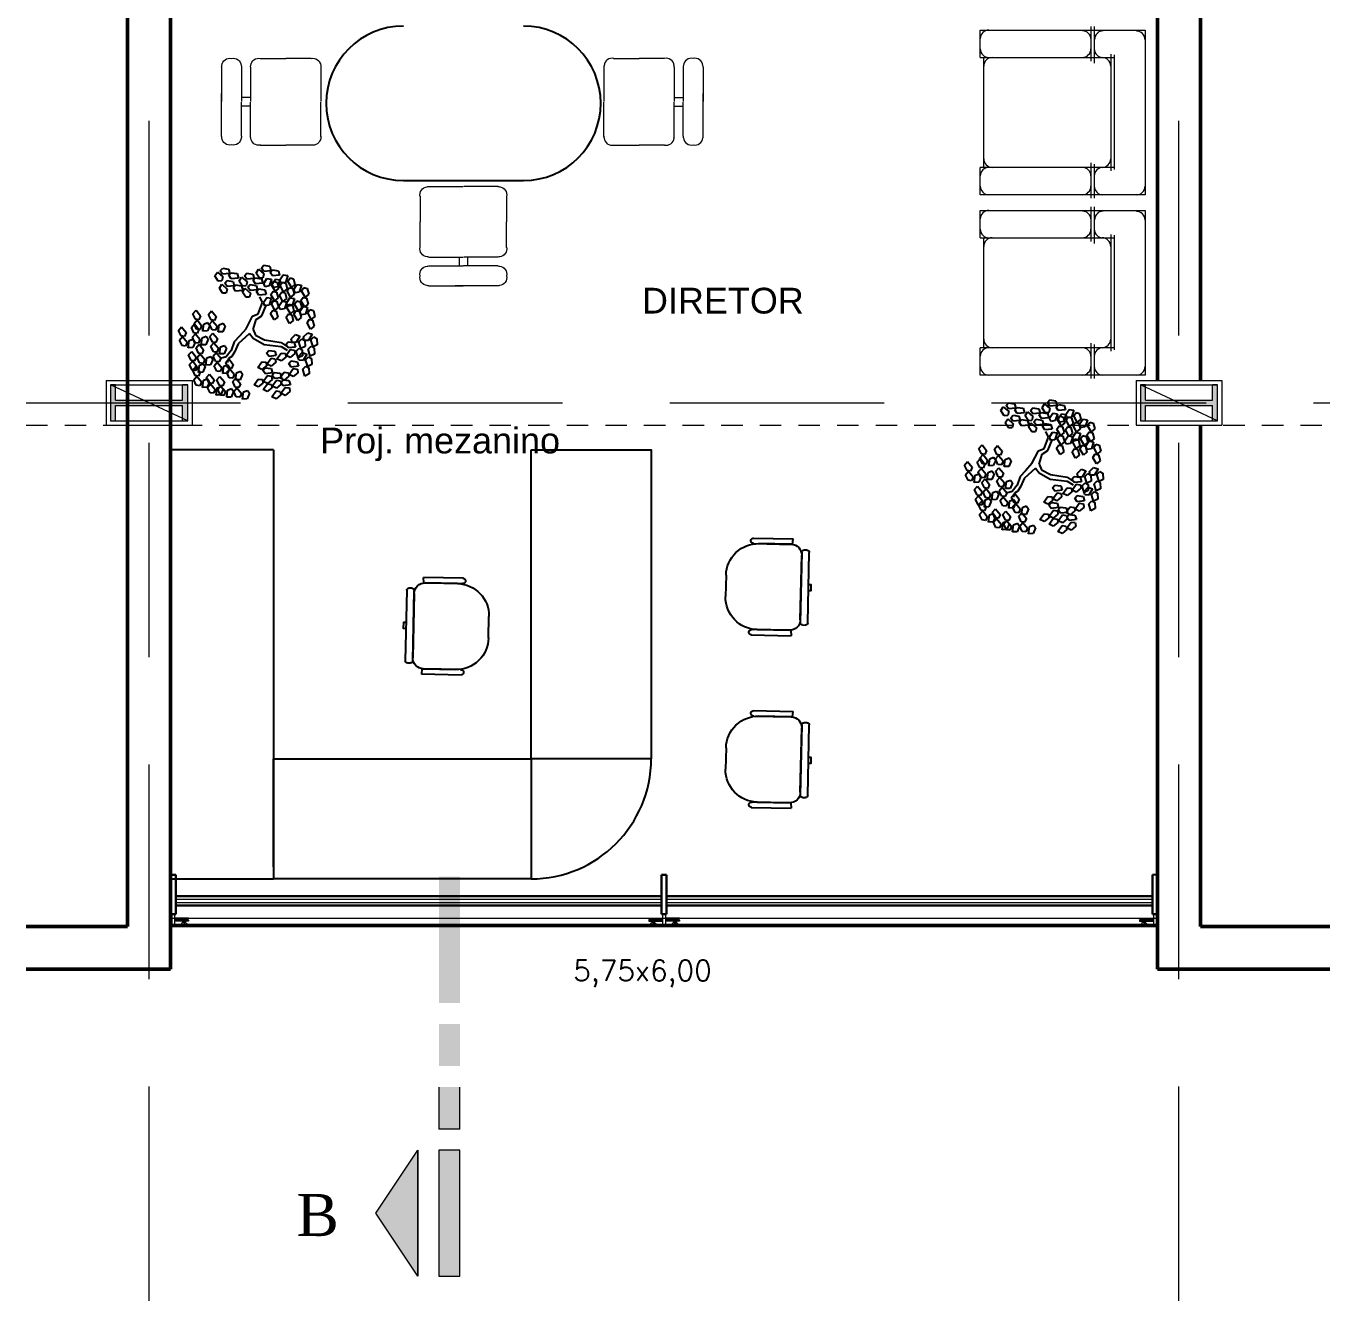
# Model space of a CAD drawing. Header units: millimetres. Extents: x 908.4 to 963.4, y 274.9 to 316.3.
# Drawn here: x 910.67 to 918.27, y 274.88 to 282.31 of the extents above; entities that cross this region are included whole.
import ezdxf

# ---------------------------------------------------------------- set-up
doc = ezdxf.new("R2010")
doc.units = ezdxf.units.MM
doc.header["$LTSCALE"] = 10
doc.linetypes.add('DASHED2', pattern=[0.375, 0.25, -0.125])
doc.linetypes.add('HIDDEN2', pattern=[0.1875, 0.125, -0.0625])
doc.layers.get('0').update_dxf_attribs({"color": 90})
for name, color, linetype in [('CADEIRA', 90, 'Continuous'), ('OPCAO1', 90, 'Continuous'), ('VIDRO', 140, 'Continuous')]:
    doc.layers.add(name, color=color, linetype=linetype)
for name, color, linetype, lineweight in [('CINZA', 252, 'Continuous', 13), ('cinza 03', 252, 'Continuous', 13), ('COR1', 90, 'Continuous', 13), ('COR2', 90, 'Continuous', 9), ('COTA', 90, 'Continuous', 9), ('HACHT', 90, 'Continuous', 9), ('linha estutura', 252, 'Continuous', 13), ('MOB', 90, 'Continuous', 13), ('PAREDES 2', 1, 'Continuous', 50), ('Pilares', 16, 'Continuous', 20), ('pn 02', 16, 'Continuous', 20), ('PN-01', 90, 'Continuous', 13), ('PN-03', 180, 'Continuous', 30), ('texto', 16, 'Continuous', 20)]:
    doc.layers.add(name, color=color, linetype=linetype, lineweight=lineweight)
doc.styles.get("Standard").update_dxf_attribs({"font": 'simplex.shx'})

# ---------------------------------------------------------------- blocks, each defined once
blk = doc.blocks.new('CAD1', base_point=(2240.47, 1414.4))
at = {"layer": 'MOB'}
for p, q in [((2220.41, 1471.94), (2240.41, 1471.94)), ((2240.75, 1471.94), (2235.75, 1471.94)), ((2260.72, 1471.94), (2240.72, 1471.94)), ((2220.41, 1460.33), (2240.41, 1460.33)), ((2238.07, 1455.21), (2238.07, 1460.21)), ((2260.72, 1460.33), (2240.72, 1460.33)), ((2243.07, 1455.21), (2243.07, 1460.21)), ((2220.41, 1455.13), (2240.41, 1455.13)), ((2260.76, 1455.13), (2240.76, 1455.13)), ((2215.37, 1449.51), (2215.37, 1434.61)), ((2265.8, 1449.51), (2265.8, 1434.61)), ((2215.37, 1419.7), (2215.37, 1434.61)), ((2265.8, 1419.7), (2265.8, 1434.61)), ((2220.41, 1414.09), (2240.41, 1414.09)), ((2260.76, 1414.09), (2240.76, 1414.09))]:
    blk.add_line(p, q, dxfattribs=at)
for centre, radius, start, end in [((2219.89, 1467.2), 4.62, 95.53322, 192.89208), ((2219.89, 1465.07), 4.62, 167.10792, 264.46678), ((2220.45, 1468.54), 3.39, 90, 107.45053), ((2260.68, 1468.54), 3.39, 72.54947, 90), ((2261.24, 1467.2), 4.62, 347.10792, 84.46678), ((2261.24, 1465.07), 4.62, 275.53322, 12.89208), ((2220.45, 1463.72), 3.39, 252.54947, 270), ((2260.68, 1463.72), 3.39, 270, 287.45053), ((2219.89, 1450.39), 4.62, 95.53322, 192.89208), ((2220.45, 1451.74), 3.39, 90, 107.45053), ((2260.72, 1451.74), 3.39, 72.54947, 90), ((2261.27, 1450.39), 4.62, 347.10792, 84.46678), ((2219.89, 1418.83), 4.62, 167.10792, 264.46678), ((2220.45, 1417.66), 3.57, 253.56364, 270), ((2260.72, 1417.66), 3.57, 270, 286.43636), ((2261.27, 1418.83), 4.62, 275.53322, 12.89208)]:
    blk.add_arc(centre, radius, start, end, dxfattribs=at)
blk = doc.blocks.new('CADEIRA2')
at = {"layer": 'CADEIRA'}
for p, q in [((-0.0466, -0.0182), (0.0466, 0.0182)), ((0.2957, -0.2068), (0.2326, -0.0449)), ((0.2543, -0.0321), (0.322, -0.2056)), ((0.2409, -0.0669), (0.2955, -0.2066)), ((-0.165, -0.1957), (-0.0972, -0.3692)), ((-0.1403, -0.1905), (-0.0747, -0.3581)), ((-0.077, -0.3522), (-0.1316, -0.2125)), ((0.2979, -0.2126), (0.322, -0.2056)), ((-0.0253, -0.3857), (0.2802, -0.2662)), ((0.2929, -0.2987), (-0.0125, -0.4182)), ((0.2672, -0.2713), (-0.0122, -0.3806)), ((0.2931, -0.2719), (0.2986, -0.2858)), ((-0.0747, -0.3581), (-0.0972, -0.3692)), ((-0.0255, -0.4125), (-0.0309, -0.3986))]:
    blk.add_line(p, q, dxfattribs=at)
blk.add_lwpolyline([(0.1263, -0.3639), (0.1302, -0.374), (0.158, -0.3631), (0.1541, -0.353)], close=True, dxfattribs=at)
for centre, radius, start, end in [((0.1012, -0.1215), 0.15, 21.35769, 111.35769), ((0.0081, -0.1579), 0.15, 111.35769, 201.35769), ((0.2436, -0.0389), 0.0126, 26.07138, 208.64041), ((-0.1525, -0.1935), 0.0126, 14.00342, 196.57245), ((0.249, -0.2248), 0.05, 291.35769, 21.35769), ((0.2838, -0.2756), 0.01, 21.35769, 111.35769), ((0.2893, -0.2894), 0.01, 291.35769, 21.35769), ((-0.0304, -0.334), 0.05, 201.35769, 291.35769), ((-0.0216, -0.395), 0.01, 111.35769, 201.35769), ((-0.0162, -0.4089), 0.01, 201.35769, 291.35769)]:
    blk.add_arc(centre, radius, start, end, dxfattribs=at)
blk = doc.blocks.new('sofa1l')
at = {"layer": 'COR1'}
for p, q in [((-0.3361, 0.76), (0.3329, 0.76)), ((-0.32, -0.02), (-0.32, 0.76)), ((0.32, 0.76), (0.32, -0.02)), ((-0.3387, 0.74), (0.3405, 0.74)), ((-0.5, 0.6441), (-0.2876, 0.6441)), ((-0.5, 0.6241), (-0.2978, 0.6241)), ((0.2946, 0.6241), (0.5, 0.6241)), ((0.3022, 0.6441), (0.5, 0.6441))]:
    blk.add_line(p, q, dxfattribs=at)
for centre, start, end in [((-0.4235, 0.8897), 90, 180), ((0.43, 0.89), 360, 90), ((-0.4252, 0.6956), 180, 270), ((-0.37, 0.6941), 270, 360), ((-0.27, 0.69), 90, 180), ((0.27, 0.69), 360, 90), ((0.37, 0.6941), 180, 270), ((0.43, 0.6941), 270, 360), ((-0.4252, 0.5756), 90, 180), ((-0.37, 0.5741), 360, 90), ((0.37, 0.5741), 90, 180), ((0.43, 0.5741), 360, 90), ((-0.43, 0.03), 180, 270), ((-0.37, 0.03), 270, 360), ((-0.27, 0.05), 180, 270), ((0.27, 0.05), 270, 360), ((0.37, 0.03), 180, 270), ((0.43, 0.03), 270, 360)]:
    blk.add_arc(centre, 0.05, start, end, dxfattribs=at)
at = {"layer": 'COR2'}
for p, q in [((-0.48, 0.94), (0.48, 0.94)), ((-0.48, -0.02), (-0.48, 0.94)), ((0.48, 0.94), (0.48, -0.02)), ((0.32, 0), (-0.32, 0)), ((-0.32, -0.02), (-0.48, -0.02)), ((0.48, -0.02), (0.32, -0.02))]:
    blk.add_line(p, q, dxfattribs=at)
blk = doc.blocks.new('L', base_point=(1.368, 0.591))
for p, q in [((1.281, 0.65), (1.312, 0.675)), ((1.312, 0.675), (1.342, 0.621)), ((1.275, 0.567), (1.306, 0.592)), ((1.288, 0.517), (1.275, 0.567)), ((1.294, 0.6), (1.281, 0.65)), ((1.322, 0.591), (1.294, 0.6)), ((1.306, 0.592), (1.336, 0.538)), ((1.342, 0.621), (1.322, 0.591)), ((1.317, 0.508), (1.288, 0.517)), ((1.336, 0.538), (1.317, 0.508)), ((1.337, 0.489), (1.356, 0.548)), ((1.376, 0.484), (1.337, 0.489)), ((1.356, 0.548), (1.391, 0.554)), ((1.404, 0.527), (1.376, 0.484)), ((1.391, 0.554), (1.404, 0.527))]:
    blk.add_line(p, q)
blk = doc.blocks.new('Árvore-13')
for p, q in [((0.484, 0.659), (0.572, 0.715)), ((0.572, 0.715), (0.607, 0.819)), ((0.633, 0.668), (0.782, 0.715)), ((-0.795, 0.302), (-0.961, 0.415)), ((-0.795, 0.406), (-0.953, 0.499)), ((-0.357, 0.349), (-0.795, 0.406)), ((-0.068, 0.19), (-0.357, 0.349)), ((0.318, 0.331), (0.405, 0.537)), ((0.405, 0.537), (0.484, 0.659)), ((0.423, 0.284), (0.502, 0.509)), ((0.502, 0.509), (0.633, 0.668)), ((-0.366, 0.227), (-0.795, 0.302)), ((-0.129, 0.105), (-0.366, 0.227)), ((-0.068, -0.036), (-0.129, 0.105)), ((0.029, 0.068), (-0.068, 0.19)), ((0.029, 0.068), (0.318, 0.331)), ((0.116, -0.055), (0.283, 0.133)), ((0.283, 0.133), (0.423, 0.284)), ((-0.147, -0.299), (-0.296, -0.392)), ((-0.068, -0.036), (-0.147, -0.299)), ((0.116, -0.055), (-0.05, -0.383)), ((-0.296, -0.392), (-0.418, -0.693)), ((-0.199, -0.449), (-0.313, -0.74)), ((-0.05, -0.383), (-0.199, -0.449)), ((-0.313, -0.74), (-0.243, -0.89))]:
    blk.add_line(p, q)
at = {"xscale": 3.048, "yscale": 3.048, "zscale": 3.048}
for p, rotation in [((-0.716, 1.448), 295.0165150851705), ((0.169, 1.448), 190.1248425347958), ((0.581, 1.401), 190.1248425347958), ((0.852, 1.344), 190.1248425347958), ((-0.488, 1.26), 295.0165150851705), ((-0.252, 1.138), 295.0165150851705), ((1.211, 1.147), 190.1248425347958), ((-1.303, 0.884), 347.8021081598379), ((-0.926, 0.959), 295.0165150851705), ((-0.348, 0.687), 295.0165150851705), ((0.353, 0.95), 190.1248425347958), ((0.677, 0.781), 190.1248425347958), ((1.317, 0.753), 190.1248425347958), ((-1.128, 0.415), 347.8021081598379), ((-0.848, 0.462), 295.0165150851705), ((1.124, 0.565), 190.1248425347958), ((-1.443, 0.368), 347.8021081598379), ((0.765, 0.274), 190.1248425347958), ((1.246, 0.039), 190.1248425347958), ((1.579, 0.114), 190.1248425347958), ((0.8, -0.299), 190.1248425347958), ((1.203, -0.317), 190.1248425347958), ((-0.103, -0.899), 66.16076666471405), ((-0.015, -1.19), 66.16076666471405), ((0.502, -1.003), 66.16076666471405), ((-0.453, -1.397), 66.16076666471405), ((0.616, -1.322), 66.16076666471405)]:
    blk.add_blockref('L', p, dxfattribs=dict(at, rotation=rotation))
for p in [(-1.391, -0.308), (-1.049, -0.533), (-0.848, -0.449), (-0.445, -0.543), (-1.233, -0.881), (-0.874, -1.134), (-0.672, -1.021), (-0.453, -1.04)]:
    blk.add_blockref('L', p, dxfattribs=at)

msp = doc.modelspace()

# ---------------------------------------------------------------- hatches: boundary and pattern name
at = {"layer": 'Pilares'}
for points in [[(911.1645, 280.2191), (911.1645, 280.0091), (911.1945, 280.0091), (911.1945, 280.0991), (911.5845, 280.0991), (911.5845, 280.0091), (911.6145, 280.0091), (911.6145, 280.2191), (911.5845, 280.2191), (911.5845, 280.1291), (911.1945, 280.1291), (911.1945, 280.2191)], [(917.1645, 280.2191), (917.1645, 280.0091), (917.1945, 280.0091), (917.1945, 280.0991), (917.5845, 280.0991), (917.5845, 280.0091), (917.6145, 280.0091), (917.6145, 280.2191), (917.5845, 280.2191), (917.5845, 280.1291), (917.1945, 280.1291), (917.1945, 280.2191)]]:
    msp.add_hatch(color=256, dxfattribs=at).paths.add_polyline_path(points)
at = {"layer": 'PN-01', "ltscale": 0.05}
h = msp.add_hatch(color=256, dxfattribs=at)
h.paths.add_polyline_path([(912.71, 275.3932), (912.955, 275.0257), (912.955, 275.7607)])
h.paths.add_polyline_path([(913.0775, 275.7607), (913.0775, 275.0257), (913.2, 275.0257), (913.2, 275.7607)])
h.paths.add_polyline_path([(913.0775, 276.1282), (913.0775, 275.8832), (913.2, 275.8832), (913.2, 276.1282)])
h.paths.add_polyline_path([(913.0775, 276.4957), (913.0775, 276.2507), (913.2, 276.2507), (913.2, 276.4957)])
h.paths.add_polyline_path([(913.0775, 276.98), (913.0775, 276.6182), (913.2, 276.6182), (913.2, 276.98)])
h.paths.add_polyline_path([(913.0775, 277.3532), (913.0775, 276.98), (913.2, 276.98), (913.2, 277.3532)])

# ---------------------------------------------------------------- linework, layer by layer
for p, q in [((912.871, 281.4096), (913.571, 281.4096)), ((912.1145, 279.8411), (911.5145, 279.8411)), ((912.1145, 279.8411), (912.1145, 277.3411)), ((911.5145, 277.3411), (912.1145, 277.3411)), ((917.2645, 277.3641), (917.2345, 277.3641))]:
    msp.add_line(p, q)
msp.add_lwpolyline([(913.6145, 279.8411), (914.3145, 279.8411), (914.3145, 278.0411), (913.6145, 278.0411)], close=True)
msp.add_lwpolyline([(912.1145, 277.4111), (912.1145, 278.0411), (913.6145, 278.0411), (913.6145, 277.3411), (912.1145, 277.3411)])
for centre, radius, start, end in [((912.871, 281.8596), 0.45, 90, 270), ((913.571, 281.8596), 0.45, 270, 90), ((913.6145, 278.0411), 0.7, 270, 0)]:
    msp.add_arc(centre, radius, start, end)
at = {"layer": 'CINZA'}
for p, q in [((914.3745, 277.2359), (911.5445, 277.2359)), ((914.3745, 277.2209), (911.5445, 277.2209)), ((914.3745, 277.2023), (911.5445, 277.2023)), ((914.3745, 277.1873), (911.5445, 277.1873)), ((917.2345, 277.2359), (914.4045, 277.2359)), ((917.2345, 277.2209), (914.4045, 277.2209)), ((917.2345, 277.2023), (914.4045, 277.2023)), ((917.2345, 277.1873), (914.4045, 277.1873))]:
    msp.add_line(p, q, dxfattribs=at)
at = {"layer": 'cinza 03', "linetype": 'HIDDEN2', "ltscale": 0.1}
msp.add_line((910.6727, 279.9841), (918.269, 279.9841), dxfattribs=at)
at = {"layer": 'HACHT'}
for p, q in [((914.3745, 277.2416), (911.5445, 277.2416)), ((917.2345, 277.2416), (914.4045, 277.2416)), ((914.3745, 277.1816), (911.5445, 277.1816)), ((917.2345, 277.1816), (914.4045, 277.1816)), ((911.538, 277.0754), (911.521, 277.0754)), ((914.398, 277.0754), (914.381, 277.0754)), ((917.258, 277.0754), (917.241, 277.0754))]:
    msp.add_line(p, q, dxfattribs=at)
at = {"layer": 'linha estutura', "linetype": 'DASHED2', "ltscale": 0.5}
for p, q in [((911.3895, 274.8821), (911.3895, 289.3843)), ((917.3895, 274.8821), (917.3895, 289.3843)), ((910.6727, 280.1141), (918.269, 280.1141))]:
    msp.add_line(p, q, dxfattribs=at)
at = {"layer": 'PAREDES 2'}
for p, q in [((911.2645, 287.9891), (911.2645, 277.0641)), ((911.5145, 287.9891), (911.5145, 276.8141)), ((917.2645, 284.0891), (917.2645, 280.2441)), ((917.5145, 284.0891), (917.5145, 280.2441)), ((917.2645, 279.9841), (917.2645, 276.8141)), ((917.5145, 279.9841), (917.5145, 277.0641)), ((910.6727, 277.0641), (911.2645, 277.0641)), ((917.5145, 277.0641), (918.269, 277.0641)), ((910.6727, 276.8141), (911.5145, 276.8141)), ((917.2645, 276.8141), (918.269, 276.8141))]:
    msp.add_line(p, q, dxfattribs=at)
at = {"layer": 'Pilares'}
for p, q in [((911.1395, 280.2441), (911.1395, 279.9841)), ((911.1395, 280.2441), (911.6395, 280.2441)), ((911.6395, 280.2441), (911.6395, 279.9841)), ((917.1395, 280.2441), (917.1395, 279.9841)), ((917.1395, 280.2441), (917.6395, 280.2441)), ((917.6395, 280.2441), (917.6395, 279.9841)), ((911.1645, 280.2191), (911.6145, 280.2191)), ((911.6145, 280.0091), (911.1645, 280.2191)), ((917.1645, 280.2191), (917.6145, 280.2191)), ((917.6145, 280.0091), (917.1645, 280.2191)), ((917.1945, 280.1291), (917.1945, 280.2191)), ((917.5845, 280.1291), (917.5845, 280.2191)), ((917.1945, 280.1291), (917.5845, 280.1291)), ((917.1945, 280.0091), (917.1945, 280.0991)), ((917.1945, 280.0991), (917.5845, 280.0991)), ((917.5845, 280.0091), (917.5845, 280.0991)), ((911.1645, 280.0091), (911.6145, 280.0091)), ((917.1645, 280.0091), (917.6145, 280.0091)), ((911.1395, 279.9841), (911.6395, 279.9841)), ((917.1395, 279.9841), (917.6395, 279.9841))]:
    msp.add_line(p, q, dxfattribs=at)
at = {"layer": 'Pilares', "linetype": 'Continuous'}
for p, q in [((911.1945, 280.1291), (911.1945, 280.2191)), ((911.5845, 280.1291), (911.5845, 280.2191)), ((911.1945, 280.1291), (911.5845, 280.1291)), ((911.1945, 280.0091), (911.1945, 280.0991)), ((911.1945, 280.0991), (911.5845, 280.0991)), ((911.5845, 280.0091), (911.5845, 280.0991))]:
    msp.add_line(p, q, dxfattribs=at)
for points in [[(911.1945, 280.2191), (911.1645, 280.2191), (911.1645, 280.0091), (911.1945, 280.0091)], [(911.5845, 280.0091), (911.6145, 280.0091), (911.6145, 280.2191), (911.5845, 280.2191)]]:
    msp.add_lwpolyline(points, dxfattribs=at)
at = {"layer": 'Pilares'}
for points in [[(917.1945, 280.2191), (917.1645, 280.2191), (917.1645, 280.0091), (917.1945, 280.0091)], [(917.5845, 280.0091), (917.6145, 280.0091), (917.6145, 280.2191), (917.5845, 280.2191)]]:
    msp.add_lwpolyline(points, dxfattribs=at)
at = {"layer": 'pn 02'}
for p, q in [((913.0775, 276.1282), (913.0775, 275.8832)), ((913.2, 275.8832), (913.2, 276.1282)), ((913.2, 275.8832), (913.0775, 275.8832)), ((912.955, 275.7607), (912.955, 275.0257)), ((913.0775, 275.7607), (913.0775, 275.0257)), ((913.2, 275.7607), (913.0775, 275.7607)), ((913.2, 275.0257), (913.2, 275.7607)), ((913.0775, 275.0257), (913.2, 275.0257))]:
    msp.add_line(p, q, dxfattribs=at)
at = {"layer": 'pn 02', "ltscale": 0.05}
for q in [(912.955, 275.7607), (912.955, 275.7607), (912.71, 275.3932)]:
    msp.add_line((912.955, 275.0257), q, dxfattribs=at)
at = {"layer": 'PN-01'}
for p, q in [((911.5145, 277.1126), (917.2645, 277.1126)), ((911.521, 277.1361), (911.521, 277.0754)), ((911.538, 277.1361), (911.538, 277.0754)), ((911.619, 277.1126), (911.538, 277.1126)), ((911.5639, 277.1063), (911.5639, 277.1126)), ((911.619, 277.1063), (911.619, 277.1126)), ((914.3, 277.1063), (914.3, 277.1126)), ((914.3, 277.1126), (914.381, 277.1126)), ((914.3551, 277.1063), (914.3551, 277.1126)), ((914.381, 277.1361), (914.381, 277.0754)), ((914.398, 277.1361), (914.398, 277.0754)), ((914.479, 277.1126), (914.398, 277.1126)), ((914.4239, 277.1063), (914.4239, 277.1126)), ((914.479, 277.1063), (914.479, 277.1126)), ((917.16, 277.1063), (917.16, 277.1126)), ((917.16, 277.1126), (917.241, 277.1126)), ((917.2151, 277.1063), (917.2151, 277.1126)), ((917.241, 277.1361), (917.241, 277.0754)), ((917.258, 277.1361), (917.258, 277.0754)), ((911.576, 277.1063), (911.538, 277.1063)), ((911.619, 277.1001), (911.538, 277.1001)), ((911.619, 277.0938), (911.538, 277.0938)), ((911.5639, 277.1001), (911.5639, 277.0938)), ((911.6093, 277.1063), (911.576, 277.1063)), ((911.5776, 277.1001), (911.5776, 277.0938)), ((911.5848, 277.0852), (911.5777, 277.0812)), ((911.5777, 277.0812), (911.5777, 277.0754)), ((911.5842, 277.1063), (911.5802, 277.1001)), ((911.604, 277.1019), (911.5814, 277.1019)), ((911.6032, 277.1032), (911.5822, 277.1032)), ((911.6024, 277.1044), (911.583, 277.1044)), ((911.5848, 277.0938), (911.5848, 277.0852)), ((911.5886, 277.0708), (911.5859, 277.0654)), ((911.5898, 277.0705), (911.5873, 277.0654)), ((911.5886, 277.0754), (911.5886, 277.0708)), ((911.5898, 277.0754), (911.5898, 277.0705)), ((911.5914, 277.1001), (911.5914, 277.0654)), ((911.5927, 277.1001), (911.5927, 277.0605)), ((911.5939, 277.1001), (911.5939, 277.0663)), ((911.5939, 277.1001), (911.5939, 277.0654)), ((911.5956, 277.0754), (911.5956, 277.0705)), ((911.5956, 277.0705), (911.5981, 277.0654)), ((911.5968, 277.0754), (911.5968, 277.0708)), ((911.5968, 277.0708), (911.5995, 277.0654)), ((911.6012, 277.1063), (911.6052, 277.1001)), ((911.6013, 277.0938), (911.6013, 277.0852)), ((911.6013, 277.0852), (911.6084, 277.0812)), ((911.6078, 277.1001), (911.6078, 277.0938)), ((911.6084, 277.0812), (911.6084, 277.0754)), ((911.619, 277.1063), (911.6093, 277.1063)), ((911.619, 277.1001), (911.619, 277.0938)), ((914.3, 277.1063), (914.3097, 277.1063)), ((914.3, 277.1001), (914.3, 277.0938)), ((914.3, 277.1001), (914.381, 277.1001)), ((914.3, 277.0938), (914.381, 277.0938)), ((914.3097, 277.1063), (914.343, 277.1063)), ((914.3178, 277.0852), (914.3107, 277.0812)), ((914.3107, 277.0812), (914.3107, 277.0754)), ((914.3113, 277.1001), (914.3113, 277.0938)), ((914.3178, 277.1063), (914.3138, 277.1001)), ((914.315, 277.1019), (914.3376, 277.1019)), ((914.3158, 277.1032), (914.3368, 277.1032)), ((914.3166, 277.1044), (914.336, 277.1044)), ((914.3178, 277.0938), (914.3178, 277.0852)), ((914.3222, 277.0708), (914.3196, 277.0654)), ((914.3235, 277.0705), (914.321, 277.0654)), ((914.3222, 277.0754), (914.3222, 277.0708)), ((914.3235, 277.0754), (914.3235, 277.0705)), ((914.3251, 277.1001), (914.3251, 277.0663)), ((914.3251, 277.1001), (914.3251, 277.0654)), ((914.3263, 277.1001), (914.3263, 277.0605)), ((914.3276, 277.1001), (914.3276, 277.0654)), ((914.3292, 277.0754), (914.3292, 277.0705)), ((914.3292, 277.0705), (914.3317, 277.0654)), ((914.3305, 277.0754), (914.3305, 277.0708)), ((914.3305, 277.0708), (914.3331, 277.0654)), ((914.3342, 277.0938), (914.3342, 277.0852)), ((914.3342, 277.0852), (914.3413, 277.0812)), ((914.3348, 277.1063), (914.3388, 277.1001)), ((914.3413, 277.0812), (914.3413, 277.0754)), ((914.3414, 277.1001), (914.3414, 277.0938)), ((914.343, 277.1063), (914.381, 277.1063)), ((914.3551, 277.1001), (914.3551, 277.0938)), ((914.436, 277.1063), (914.398, 277.1063)), ((914.479, 277.1001), (914.398, 277.1001)), ((914.479, 277.0938), (914.398, 277.0938)), ((914.4239, 277.1001), (914.4239, 277.0938)), ((914.4693, 277.1063), (914.436, 277.1063)), ((914.4376, 277.1001), (914.4376, 277.0938)), ((914.4448, 277.0852), (914.4377, 277.0812)), ((914.4377, 277.0812), (914.4377, 277.0754)), ((914.4442, 277.1063), (914.4402, 277.1001)), ((914.464, 277.1019), (914.4414, 277.1019)), ((914.4632, 277.1032), (914.4422, 277.1032)), ((914.4624, 277.1044), (914.443, 277.1044)), ((914.4448, 277.0938), (914.4448, 277.0852)), ((914.4486, 277.0708), (914.4459, 277.0654)), ((914.4498, 277.0705), (914.4473, 277.0654)), ((914.4486, 277.0754), (914.4486, 277.0708)), ((914.4498, 277.0754), (914.4498, 277.0705)), ((914.4514, 277.1001), (914.4514, 277.0654)), ((914.4527, 277.1001), (914.4527, 277.0605)), ((914.4539, 277.1001), (914.4539, 277.0663)), ((914.4539, 277.1001), (914.4539, 277.0654)), ((914.4556, 277.0754), (914.4556, 277.0705)), ((914.4556, 277.0705), (914.4581, 277.0654)), ((914.4568, 277.0754), (914.4568, 277.0708)), ((914.4568, 277.0708), (914.4595, 277.0654)), ((914.4612, 277.1063), (914.4652, 277.1001)), ((914.4613, 277.0938), (914.4613, 277.0852)), ((914.4613, 277.0852), (914.4684, 277.0812)), ((914.4678, 277.1001), (914.4678, 277.0938)), ((914.4684, 277.0812), (914.4684, 277.0754)), ((914.479, 277.1063), (914.4693, 277.1063)), ((914.479, 277.1001), (914.479, 277.0938)), ((917.16, 277.1063), (917.1697, 277.1063)), ((917.16, 277.1001), (917.16, 277.0938)), ((917.16, 277.1001), (917.241, 277.1001)), ((917.16, 277.0938), (917.241, 277.0938)), ((917.1697, 277.1063), (917.203, 277.1063)), ((917.1778, 277.0852), (917.1707, 277.0812)), ((917.1707, 277.0812), (917.1707, 277.0754)), ((917.1713, 277.1001), (917.1713, 277.0938)), ((917.1778, 277.1063), (917.1738, 277.1001)), ((917.175, 277.1019), (917.1976, 277.1019)), ((917.1758, 277.1032), (917.1968, 277.1032)), ((917.1766, 277.1044), (917.196, 277.1044)), ((917.1778, 277.0938), (917.1778, 277.0852)), ((917.1822, 277.0708), (917.1796, 277.0654)), ((917.1835, 277.0705), (917.181, 277.0654)), ((917.1822, 277.0754), (917.1822, 277.0708)), ((917.1835, 277.0754), (917.1835, 277.0705)), ((917.1851, 277.1001), (917.1851, 277.0663)), ((917.1851, 277.1001), (917.1851, 277.0654)), ((917.1863, 277.1001), (917.1863, 277.0605)), ((917.1876, 277.1001), (917.1876, 277.0654)), ((917.1892, 277.0754), (917.1892, 277.0705)), ((917.1892, 277.0705), (917.1917, 277.0654)), ((917.1905, 277.0754), (917.1905, 277.0708)), ((917.1905, 277.0708), (917.1931, 277.0654)), ((917.1942, 277.0938), (917.1942, 277.0852)), ((917.1942, 277.0852), (917.2013, 277.0812)), ((917.1948, 277.1063), (917.1988, 277.1001)), ((917.2013, 277.0812), (917.2013, 277.0754)), ((917.2014, 277.1001), (917.2014, 277.0938)), ((917.203, 277.1063), (917.241, 277.1063)), ((917.2151, 277.1001), (917.2151, 277.0938))]:
    msp.add_line(p, q, dxfattribs=at)
at = {"layer": 'PN-01', "ltscale": 0.05}
msp.add_line((912.71, 275.3932), (912.955, 275.7607), dxfattribs=at)
at = {"layer": 'PN-03'}
for p, q in [((911.5445, 277.3641), (911.5145, 277.3641)), ((911.5145, 277.3641), (911.5145, 277.1361)), ((911.5445, 277.3641), (911.5445, 277.1361)), ((914.4045, 277.3641), (914.3745, 277.3641)), ((914.3745, 277.3641), (914.3745, 277.1361)), ((914.4045, 277.3641), (914.4045, 277.1361)), ((917.2345, 277.3641), (917.2345, 277.1361)), ((917.2645, 277.3641), (917.2645, 277.1361)), ((911.5445, 277.1361), (911.5145, 277.1361)), ((914.4045, 277.1361), (914.3745, 277.1361)), ((917.2645, 277.1361), (917.2345, 277.1361))]:
    msp.add_line(p, q, dxfattribs=at)
at = {"layer": 'VIDRO'}
for p, q in [((911.5145, 277.0754), (917.2645, 277.0754)), ((911.5145, 277.0654), (917.2645, 277.0654))]:
    msp.add_line(p, q, dxfattribs=at)

# ---------------------------------------------------------------- block references
at = {"rotation": 270}
for p in [(916.252, 281.8065), (916.252, 280.7559)]:
    msp.add_blockref('sofa1l', p, dxfattribs=at)
for name, p, xscale, yscale, zscale, rotation in [('Árvore-13', (911.9802, 280.533), 0.2239999999999554, 0.2239999999999952, 0.224, 180), ('Árvore-13', (916.5592, 279.7484), 0.2239999999999554, 0.2239999999999952, 0.224, 180), ('CADEIRA2', (914.7493, 279.0479), -1.252317455864721, 1.252317455864727, 1.252317455864731, 110.1274212502116), ('CADEIRA2', (913.368, 278.807), -1.252317455864721, 1.252317455864727, 1.252317455864731, 290.1274212502115), ('CADEIRA2', (914.7493, 278.0427), -1.252317455864721, 1.252317455864727, 1.252317455864731, 110.1274212502116)]:
    msp.add_blockref(name, p, dxfattribs=dict(xscale=xscale, yscale=yscale, zscale=zscale, rotation=rotation))
at = {"layer": 'OPCAO1', "yscale": 0.01000000000005876, "zscale": 0.01}
for p, xscale, rotation in [((912.3874, 281.8697), -0.009999999999990905, 90), ((914.0418, 281.8697), 0.009999999999990905, 270), ((913.2193, 281.3714), -0.009999999999990905, 180)]:
    msp.add_blockref('CAD1', p, dxfattribs=dict(at, xscale=xscale, rotation=rotation))

# ---------------------------------------------------------------- texts
at = {"layer": 'COTA', "char_height": 0.15, "width": 4.861, "attachment_point": 2}
for s, insert in [('{\\fArial|b0|i0|c0|p34;DIRETOR }', (914.7323, 280.7849)), ('{\\fArial|b0|i0|c0|p34;Proj. mezanino}', (913.0848, 279.9699))]:
    msp.add_mtext(s, dxfattribs=dict(at, insert=insert))
at = {"layer": 'pn 02', "ltscale": 0.05, "insert": (912.2481, 275.5052), "char_height": 0.245, "width": 1.84289, "attachment_point": 1}
msp.add_mtext('{\\fTimes New Roman|b0|i0|c0|p18;B}', dxfattribs=at)
at = {"layer": 'texto'}
msp.add_text('5,75x6,00', height=0.12, dxfattribs=at).set_placement((913.8604, 276.7469))

doc.saveas('drawing.dxf')
